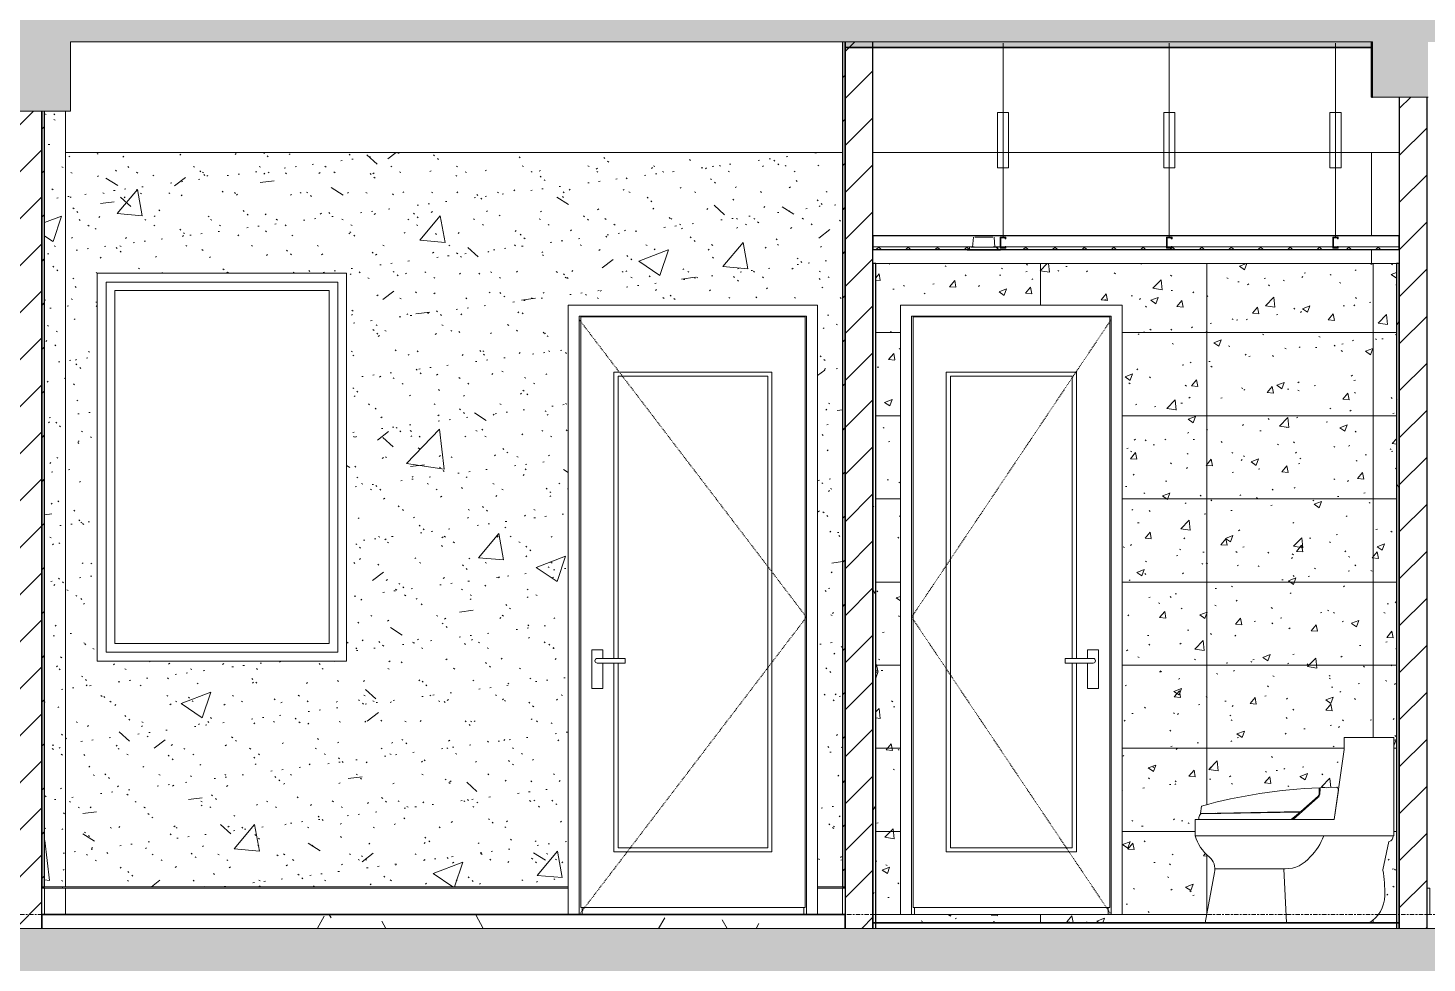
# Model space of a CAD drawing. Header units: millimetres. Extents: x -92143 to -2058, y -8802 to 35300.
# Drawn here: x -61687 to -56637, y 15625 to 19000 of the extents above; entities that cross this region are included whole.
import ezdxf

# ---------------------------------------------------------------- set-up
doc = ezdxf.new("R2010")
doc.units = ezdxf.units.MM
doc.linetypes.add('Centre', pattern=[31.75, 6.35, -4.7625, 15.875, -4.7625])
doc.linetypes.add('Dash', pattern=[6.35, 3.175, -3.175])
for name, color, linetype, lineweight in [('0-1', 7, 'Continuous', 5), ('A-CLNG-1', 250, 'Continuous', 25), ('A-CLNG-2', 7, 'Continuous', 9), ('A-CLNG-PATT-1', 9, 'Continuous', 9), ('A-DETL-GENF', 92, 'Continuous', 9), ('A-DETL-GENF-1', 7, 'Continuous', 9), ('A-DETL-GENF-HDLN-1', 7, 'Dash', 9), ('A-DETL-THIN', 151, 'Continuous', 9), ('A-DOOR', 31, 'Continuous', 9), ('A-DOOR-1', 7, 'Continuous', 9), ('A-FLOR-1', 10, 'Continuous', 35), ('A-FLOR-HRAL', 11, 'Continuous', 9), ('A-FLOR-HRAL-1', 253, 'Continuous', 18), ('A-FLOR-HRAL-2', 9, 'Continuous', 9), ('A-FLOR-LEVL-2', 51, 'Centre', 9), ('A-FLOR-PATT-1', 7, 'Continuous', 9), ('A-FLOR-PATT-2', 67, 'Continuous', 9), ('A-GLAZ', 151, 'Continuous', 9), ('A-GLAZ-1', 7, 'Continuous', 9), ('A-WALL-1', 7, 'Continuous', 9), ('A-WALL-2', 250, 'Continuous', 25), ('A-WALL-3', 113, 'Continuous', 25), ('A-WALL-PATT-1', 7, 'Continuous', 9), ('A-WALL-PATT-2', 9, 'Continuous', 9), ('A-WALL-PATT-4', 111, 'Continuous', 9), ('E-LITE-EQPM', 33, 'Continuous', 9), ('E-LITE-EQPM-1', 7, 'Continuous', 9), ('I-WALL-1', 250, 'Continuous', 25), ('I-WALL-2', 7, 'Continuous', 9), ('P-SANR-FIXT', 6, 'Continuous', 9), ('P-SANR-FIXT-1', 7, 'Continuous', 9), ('S-BEAM-1', 12, 'Continuous', 5), ('S-BEAM-2', 7, 'Continuous', 9), ('S-BEAM-3', 10, 'Continuous', 35), ('S-COLS-1', 7, 'Continuous', 9)]:
    doc.layers.add(name, color=color, linetype=linetype, lineweight=lineweight)
pattern_1 = [(0, (-51987.05, 14125), (609.6, 152.4), [50.292, -406.908, 50.292, -406.908, -2438.4]), (0, (-51987.05, 14125), (609.6, 152.4), [-914.4, 50.292, -864.108, 50.292, -406.908, -1066.8]), (0, (-51987.05, 14125), (609.6, 152.4), [-2286, 50.292, -254.508, 50.292, -711.708]), (120, (-51758.45, 14201.2), (-436.7823, 451.729), [50.292, -406.908, 50.292, -2845.308]), (120, (-51758.45, 14201.2), (-436.7823, 451.729), [-507.492, -406.908, 50.292, -864.108, -1524]), (120, (-51758.45, 14201.2), (-436.7823, 451.729), [-1828.8, 50.292, -406.908, 50.292, -1016.508]), (120, (-51758.45, 14201.2), (-436.7823, 451.729), [-2336.292, -254.508, 50.292, -711.708]), (240, (-51682.25, 14506), (-172.8177, -604.129), [50.292, -406.908, 50.292, -406.908, -2438.4]), (240, (-51682.25, 14506), (-172.8177, -604.129), [-914.4, 50.292, -864.108, 50.292, -406.908, -1066.8]), (240, (-51682.25, 14506), (-172.8177, -604.129), [-2286, 50.292, -254.508, 50.292, -711.708])]
pattern_2 = [(45, (-51987.05, 14125), (-79.5495, 79.5495), [])]
pattern_3 = [(50, (-51987.05, 14125), (1093.104, -95.634), [114.3, -1257.3]), (355, (-51987, 14125), (-211.46, 1146.34), [91.44, -1005.84]), (100.451, (-51896, 14117), (881.66, 1050.7), [97.14, -1068.54]), (46.184, (-51987, 14429.8), (1626.47, -252.26), [171.45, -1885.95]), (96.636, (-51851.5, 14408.8), (1424.42, 1484.57), [145.7, -1602.8]), (351.184, (-51987, 14429.8), (1424.43, 1484.55), [137.16, -1508.76]), (21, (-51834.65, 14353.6), (909.69, -613.59), [114.3, -1257.3]), (326, (-51834.7, 14353.6), (370.81, 1105.13), [91.44, -1005.84]), (71.451, (-51758.8, 14302.5), (1280.5, 491.53), [97.14, -1068.54]), (37.5, (-51987.05, 14125), (18.531, 507.33), [50.292, -943.356, 50.292, -970.788, -1009.65]), (37.5, (-51987.05, 14125), (18.531, 507.33), [-2014.73, 50.29, -959.36]), (7.5, (-51987.05, 14125), (400.918, 601.084), [50.292, -531.876, 50.292, -920.496, -384.81]), (7.5, (-51987.05, 14125), (400.918, 601.084), [-1552.956, 50.29, -334.52]), (327.5, (-52326.9, 14125), (813.545, -34.374), [50.292, -330.708, 50.292, -1138.428, -1577.34]), (327.5, (-52326.9, 14125), (813.545, -34.374), [-1569.72, 50.29, -1527.05]), (317.5, (-52479.3, 14125), (888.775, 152.56), [50.29, -445.01, 50.29, -739.14, -1120.14]), (317.5, (-52479.3, 14125), (888.775, 152.56), [-1284.73, 50.29, -1069.85])]
pattern_4 = [(37.5, (-51987.05, 14125), (-4.7995, 146.8239), [5.029, -110.795, 5.029, -124.511, -123.825]), (37.5, (-51987.05, 14125), (-4.7995, 146.8239), [-245.364, 5.029, -118.796]), (7.5, (-51987.05, 14125), (134.8574, 215.0472), [5.029, -57.455, 5.029, -99.365, -40.005]), (7.5, (-51987.05, 14125), (134.8574, 215.0472), [-166.878, 5.029, -34.976]), (327.5, (-52080.78, 14125), (237.2978, 0.4316), [5.029, -33.071, 5.029, -132.131, -179.07]), (327.5, (-52080.78, 14125), (237.2978, 0.4316), [-175.26, 5.029, -174.041]), (317.5, (-52080.78, 14125), (229.067, 66.8792), [5.029, -14.021, 5.029, -84.887, -102.87]), (317.5, (-52080.78, 14125), (229.067, 66.8792), [-108.966, 5.029, -97.841])]
pattern_5 = [(45, (-51987.05, 14125), (-84.8528, 84.8528), [])]

# ---------------------------------------------------------------- blocks, each defined once
blk = doc.blocks.new('NCV_TKTC_KET CAU_rvt-1-TKCS_MẶT CẮT E')
at = {"layer": 'A-FLOR-PATT-1'}
h = blk.add_hatch(color=256, dxfattribs=at)
h.paths.add_polyline_path([(-48635.6, 18930), (-48635.6, 18950), (-50536.9, 18950), (-50536.9, 18930), (-48844.9, 18930)])
h.paths.add_polyline_path([(-75336.9, 18930), (-73236.9, 18930), (-73236.9, 18950), (-75336.9, 18950)])
h.paths.add_polyline_path([(-20336.9, 18930), (-20336.9, 18950), (-22235.3, 18950), (-22235.3, 18930), (-20484.2, 18930)])
h.paths.add_polyline_path([(-48435.6, 18930), (-48433.3, 18930), (-48433.3, 18950), (-48435.6, 18950)])
h.paths.add_polyline_path([(-22438.4, 18930), (-22435.3, 18930.3), (-22435.3, 18950), (-22438.4, 18950)])
h.paths.add_polyline_path([(-66936.9, 18930), (-65032.3, 18930), (-65032.3, 18950), (-66936.9, 18950)])
h.paths.add_polyline_path([(-28536.9, 18930), (-28536.9, 18950), (-30435.3, 18950), (-30435.3, 18930), (-28807.5, 18930)])
h.paths.add_polyline_path([(-30638.4, 18930), (-30635.3, 18930), (-30635.3, 18950), (-30638.4, 18950)])
h.paths.add_polyline_path([(-58736.9, 18930), (-56833.3, 18930), (-56833.3, 18950), (-58736.9, 18950)])
h.paths.add_polyline_path([(-40434.4, 18930), (-40434.4, 18950), (-42336.9, 18950), (-42336.9, 18930), (-40521.7, 18930)])
at = {"layer": 'S-BEAM-1'}
blk.add_hatch(color=256, dxfattribs=at).paths.add_polyline_path([(-56833.3, 18750), (-56833.3, 18950), (-56836.9, 18950), (-56836.9, 18750)])
at = {"layer": 'A-FLOR-1'}
for p, q in [((-58736.9, 18950), (-58736.9, 18930)), ((-58736.9, 18930), (-56833.3, 18930))]:
    blk.add_line(p, q, dxfattribs=at)
at = {"layer": 'S-BEAM-2'}
for p, q in [((-59936.9, 18550), (-61551.9, 18550)), ((-58746.9, 18550), (-59936.9, 18550)), ((-56836.9, 18550), (-58636.9, 18550)), ((-56736.9, 18550), (-56836.9, 18550))]:
    blk.add_line(p, q, dxfattribs=at)
at = {"layer": 'S-BEAM-3'}
for p, q in [((-56836.9, 18950), (-56836.9, 18750)), ((-56836.9, 18750), (-56833.3, 18750))]:
    blk.add_line(p, q, dxfattribs=at)
blk = doc.blocks.new('Railing - Railing-1002581-TKCS_MẶT CẮT E')
at = {"layer": 'A-FLOR-HRAL-1'}
for p, q in [((-56626.9, 15895), (-56636.9, 15895)), ((-56636.9, 15895), (-56636.9, 15800)), ((-56626.9, 15800), (-56626.9, 15895)), ((-56636.9, 15800), (-56626.9, 15800))]:
    blk.add_line(p, q, dxfattribs=at)
blk = doc.blocks.new('Railing - Railing-915982-TKCS_MẶT CẮT E')
at = {"layer": 'A-FLOR-HRAL-1'}
for p, q in [((-58736.9, 5695), (-58746.9, 5695)), ((-58746.9, 5695), (-58746.9, 5600)), ((-58736.9, 5600), (-58736.9, 5695)), ((-58746.9, 5600), (-58736.9, 5600))]:
    blk.add_line(p, q, dxfattribs=at)
at = {"layer": 'A-FLOR-HRAL-2'}
for p, q in [((-58837, 5600), (-58837, 5695)), ((-58837, 5695), (-58746.9, 5695))]:
    blk.add_line(p, q, dxfattribs=at)
blk = doc.blocks.new('Railing - Railing-915983-TKCS_MẶT CẮT E')
at = {"layer": 'A-FLOR-HRAL-1'}
for p, q in [((-61626.9, 5695), (-61636.9, 5695)), ((-61636.9, 5695), (-61636.9, 5600)), ((-61626.9, 5600), (-61626.9, 5695)), ((-61636.9, 5600), (-61626.9, 5600))]:
    blk.add_line(p, q, dxfattribs=at)
at = {"layer": 'A-FLOR-HRAL-2'}
for p, q in [((-61626.9, 5695), (-61551.9, 5695)), ((-61551.9, 5600), (-61551.9, 5695)), ((-61551.9, 5695), (-59737, 5695)), ((-59737, 5695), (-59737, 5600))]:
    blk.add_line(p, q, dxfattribs=at)
blk = doc.blocks.new('DOOR_CW_01 CANH MO-PANEL KINH - DIW_01-900x2200-CỬA GỖ VÂN LAMINATE-553393-TKCS_MẶT CẮT E')
at = {"layer": 'A-DETL-GENF-HDLN-1'}
for p, q in [((-50676.9, 6673.5), (-51496.9, 7747)), ((-51496.9, 5600), (-50676.9, 6673.5))]:
    blk.add_line(p, q, dxfattribs=at)
at = {"layer": 'A-DOOR-1'}
for p, q in [((-51496.9, 7760), (-51496.9, 5600)), ((-51496.9, 7760), (-50676.9, 7760)), ((-50681.9, 7758), (-51491.9, 7758)), ((-51491.9, 7758), (-51491.9, 5626)), ((-50681.9, 5626), (-50681.9, 7758)), ((-50676.9, 5600), (-50676.9, 7760)), ((-51371.9, 6524.5), (-51371.9, 7558)), ((-51371.9, 7558), (-50801.9, 7558)), ((-51356.9, 7543), (-51356.9, 6524.5)), ((-50816.9, 7543), (-51356.9, 7543)), ((-50816.9, 5841), (-50816.9, 7543)), ((-50801.9, 7558), (-50801.9, 5826)), ((-51412.2, 6556), (-51451.7, 6556)), ((-51451.7, 6556), (-51451.7, 6416)), ((-51356.9, 6524.5), (-51431.9, 6524.5)), ((-51412.2, 6524.5), (-51412.2, 6556)), ((-51356.9, 6524.5), (-51331.1, 6524.5)), ((-51331.1, 6524.5), (-51331.1, 6507.5)), ((-51356.9, 6507.5), (-51431.9, 6507.5)), ((-51412.2, 6416), (-51412.2, 6507.5)), ((-51371.9, 5826), (-51371.9, 6507.5)), ((-51356.9, 6507.5), (-51356.9, 5841)), ((-51331.1, 6507.5), (-51356.9, 6507.5)), ((-51451.7, 6416), (-51412.2, 6416)), ((-50801.9, 5826), (-51371.9, 5826)), ((-51356.9, 5841), (-50816.9, 5841)), ((-51536.9, 5695), (-51536.9, 5700)), ((-50636.9, 5700), (-50636.9, 5695)), ((-51491.9, 5626), (-50681.9, 5626)), ((-51486.9, 5626), (-51486.9, 5600)), ((-50686.9, 5626), (-50686.9, 5600))]:
    blk.add_line(p, q, dxfattribs=at)
for start, end in [(90, 180), (180, 270)]:
    blk.add_arc((-51431.9, 6516), 8.5, start, end, dxfattribs=at)
blk = doc.blocks.new('DOOR_CW_01 CANH MO-PANEL KINH - DIG_02-800x2200-CỬA NHÔM KÍNH-401063-TKCS_MẶT CẮT E')
at = {"layer": 'A-DETL-GENF-HDLN-1'}
for p, q in [((-50297.3, 6673.5), (-49577.3, 7747)), ((-49577.3, 5600), (-50297.3, 6673.5))]:
    blk.add_line(p, q, dxfattribs=at)
at = {"layer": 'A-DOOR-1'}
for p, q in [((-50297.3, 7760), (-50297.3, 5600)), ((-50297.3, 7760), (-49577.3, 7760)), ((-50292.3, 7758), (-50292.3, 5626)), ((-49582.3, 7758), (-50292.3, 7758)), ((-49582.3, 5626), (-49582.3, 7758)), ((-49577.3, 5600), (-49577.3, 7760)), ((-50172.3, 7558), (-49702.3, 7558)), ((-50172.3, 5826), (-50172.3, 7558)), ((-49717.3, 7543), (-50157.3, 7543)), ((-50157.3, 7543), (-50157.3, 5841)), ((-49717.3, 6524.5), (-49717.3, 7543)), ((-49702.3, 7558), (-49702.3, 6524.5)), ((-49743.2, 6524.5), (-49717.3, 6524.5)), ((-49743.2, 6507.5), (-49743.2, 6524.5)), ((-49642.3, 6524.5), (-49717.3, 6524.5)), ((-49662.1, 6556), (-49662.1, 6524.5)), ((-49622.6, 6556), (-49662.1, 6556)), ((-49622.6, 6416), (-49622.6, 6556)), ((-49717.3, 6507.5), (-49743.2, 6507.5)), ((-49717.3, 5841), (-49717.3, 6507.5)), ((-49642.3, 6507.5), (-49717.3, 6507.5)), ((-49702.3, 6507.5), (-49702.3, 5826)), ((-49662.1, 6507.5), (-49662.1, 6416)), ((-49662.1, 6416), (-49622.6, 6416)), ((-49702.3, 5826), (-50172.3, 5826)), ((-50157.3, 5841), (-49717.3, 5841)), ((-50292.3, 5626), (-49582.3, 5626)), ((-50287.3, 5600), (-50287.3, 5626)), ((-49587.3, 5600), (-49587.3, 5626))]:
    blk.add_line(p, q, dxfattribs=at)
for start, end in [(0, 90), (270, 360)]:
    blk.add_arc((-49642.3, 6516), 8.5, start, end, dxfattribs=at)
blk = doc.blocks.new('M_Fixed - 900 x 1400-901191-TKCS_MẶT CẮT E')
at = {"layer": 'A-GLAZ-1'}
for p, q in [((-53204.9, 6547), (-53204.9, 7883)), ((-53204.9, 7883), (-52368.9, 7883)), ((-52368.9, 7883), (-52368.9, 6547)), ((-53173.9, 6578), (-53173.9, 7852)), ((-53173.9, 7852), (-52399.9, 7852)), ((-52399.9, 7852), (-52399.9, 6578)), ((-52399.9, 6578), (-53173.9, 6578)), ((-52368.9, 6547), (-53204.9, 6547))]:
    blk.add_line(p, q, dxfattribs=at)
blk = doc.blocks.new('TOILET - TOILET-348229-TKCS_MẶT CẮT E')
at = {"layer": 'P-SANR-FIXT-1'}
for p, q in [((-48735.6, 6238.8), (-48735.6, 6196.1)), ((-48556.6, 6238.8), (-48735.6, 6238.8)), ((-48556.6, 5884.5), (-48556.6, 6238.8)), ((-48735.6, 6196.1), (-48772.1, 5942.7)), ((-48830.9, 6022.1), (-48920.2, 5942.7)), ((-48892.8, 5971.6), (-48829.5, 6027.8)), ((-48825.8, 6040.7), (-48825.8, 6057.1)), ((-48762.2, 6059.4), (-48823, 6057.8)), ((-48772.1, 5942.7), (-48756.8, 6048.9)), ((-48756.8, 6048.9), (-48760.2, 6058.1)), ((-49251, 5991.3), (-49254.7, 5965.3)), ((-49254.7, 5965.3), (-48892.8, 5971.6)), ((-48894.8, 5970), (-49253.9, 5963.7)), ((-48926.9, 5942.7), (-48894.8, 5970)), ((-48772.1, 5942.7), (-49273.5, 5942.7)), ((-49273.5, 5942.7), (-49273.5, 5884.5)), ((-49260.4, 5950.7), (-49260.4, 5942.7)), ((-49260.4, 5942.7), (-48926.9, 5942.7)), ((-48920.2, 5942.7), (-48772.1, 5942.7)), ((-49273.5, 5884.5), (-48556.6, 5884.5)), ((-48596, 5760.8), (-48574.2, 5863.3)), ((-48559.8, 5884.5), (-48556.6, 5884.5)), ((-48948.9, 5764.9), (-49202.5, 5764.9)), ((-48943.9, 5570), (-48954.1, 5764.9)), ((-49204, 5751.5), (-49237.9, 5570))]:
    blk.add_line(p, q, dxfattribs=at)
for centre, radius, start, end in [((-48763.6, 4249.5), 1808.7, 91.9695, 105.6338), ((-48847.1, 6039.8), 24, 312.6549, 353.3451), ((-48850.1, 6040.7), 24.3, 328, 0), ((-50067.9, 6068.4), 1244.9, 358.5564, 359.5142), ((-48762.2, 6057.2), 2.2, 24.5161, 91.4839), ((-49228.4, 5943), 32.8, 140.9297, 166.5514), ((-49128.9, 5924.8), 150, 195.5839, 230.9413), ((-49003.8, 5954.4), 206.2, 314.8639, 340.1683), ((-48578.4, 5881.7), 18.9, 283, 8.4414), ((-49259.2, 5764.2), 56.7, 347.0587, 50.9413), ((-48948.9, 5881.3), 116.3, 270, 321.1214), ((-49152.3, 5674.2), 563, 359.4277, 8.8404), ((-48706, 5669.8), 116.7, 300.6227, 359.4277)]:
    blk.add_arc(centre, radius, start, end, dxfattribs=at)
blk = doc.blocks.new('LIC_10-ĐÈN LED DOWNLIGHT ÂM TRẦN_ P_6W_ ÁNH SÁNG 4000K - LIC_10-ĐÈN LED DOWNLIGHT ÂM TRẦN_ P_6W_ ÁNH SÁNG 4000K-V2-TKCS_MẶT CẮT E')
at = {"layer": 'E-LITE-EQPM-1'}
for p, q in [((-41874.5, 8045), (-41877, 8009)), ((-41804.5, 8045), (-41869.4, 8045)), ((-41796.9, 8009), (-41799.4, 8045)), ((-41896.9, 8000), (-41896.9, 7998)), ((-41896.9, 7998), (-41891, 7998)), ((-41776.9, 7998), (-41896.9, 7998)), ((-41895.8, 8000), (-41893.4, 8000)), ((-41893.3, 8000), (-41876.1, 8000)), ((-41782.9, 8000), (-41891, 8000)), ((-41887.9, 8009), (-41887.9, 8000)), ((-41885.5, 8000), (-41882.1, 8000)), ((-41791, 8009), (-41882.9, 8009)), ((-41882, 8002), (-41882, 8000)), ((-41881.1, 8000), (-41878.6, 8000)), ((-41873.6, 8000), (-41800.3, 8000)), ((-41860.6, 8000), (-41853.3, 8000)), ((-41820.5, 8000), (-41813.3, 8000)), ((-41797.7, 8000), (-41780.6, 8000)), ((-41795.3, 8000), (-41792.7, 8000)), ((-41791.9, 8000), (-41791.9, 8002)), ((-41791.8, 8000), (-41788.4, 8000)), ((-41785.9, 8000), (-41785.9, 8009)), ((-41782.9, 7998), (-41776.9, 7998)), ((-41780.5, 8000), (-41778.1, 8000)), ((-41776.9, 7998), (-41776.9, 8000))]:
    blk.add_line(p, q, dxfattribs=at)
blk = doc.blocks.new('NCV_TKTC_TANG 5_rvt-1-TKCS_MẶT CẮT E')
at = {"layer": 'A-CLNG-PATT-1'}
h = blk.add_hatch(dxfattribs=at)
h.set_pattern_fill('FP_4', color=256, style=0, pattern_type=2)
h.set_pattern_definition([(45, (-51987.05, 14125), (-53.033, 53.033), []), (135, (-51987.05, 14125), (-53.033, -53.033), [])])
h.paths.add_polyline_path([(-56736.9, 18200), (-56736.9, 18210), (-56957.4, 18210), (-56957.4, 18205), (-56977.4, 18205), (-56977.4, 18210), (-57557.4, 18210), (-57557.4, 18205), (-57577.4, 18205), (-57577.4, 18210), (-58157.4, 18209), (-58157.4, 18205), (-58177.4, 18205), (-58177.4, 18210), (-58190.5, 18209), (-58190.5, 18200), (-56859.9, 18200)])
h.paths.add_polyline_path([(-58636.9, 18200), (-58283.4, 18200), (-58282.9, 18209), (-58636.9, 18210)])
h.paths.add_polyline_path([(-56959.9, 18207.5), (-56959.9, 18210), (-56974.9, 18210), (-56974.9, 18207.5)])
h.paths.add_polyline_path([(-58174.9, 18207.5), (-58158.8, 18209), (-58159.9, 18210), (-58174.9, 18209)])
h.paths.add_polyline_path([(-57574.9, 18207.5), (-57559.9, 18207.5), (-57559.9, 18210), (-57574.9, 18210)])
at = {"layer": 'A-FLOR-PATT-2'}
h = blk.add_hatch(dxfattribs=at)
h.set_pattern_fill('FP_2', color=256, style=0, pattern_type=2)
h.set_pattern_definition(pattern_1)
h.paths.add_polyline_path([(-59326, 15750), (-58736.9, 15750), (-58736.9, 15800), (-61636.9, 15800), (-61636.9, 15750), (-59942.5, 15750)])
at = {"layer": 'A-WALL-PATT-1'}
h = blk.add_hatch(dxfattribs=at)
h.set_pattern_fill('FP_5', color=256, style=0, pattern_type=2)
h.set_pattern_definition(pattern_2)
h.paths.add_polyline_path([(-58746.9, 15900), (-58736.9, 15900), (-58736.9, 18950), (-58746.9, 18950), (-58746.9, 16934.8)])
h = blk.add_hatch(dxfattribs=at)
h.set_pattern_fill('FP_5', color=256, style=0, pattern_type=2)
h.set_pattern_definition(pattern_2)
h.paths.add_polyline_path([(-61636.9, 15900), (-61626.9, 15900), (-61626.9, 18700), (-61636.9, 18700), (-61636.9, 16934.8)])
at = {"layer": 'A-WALL-PATT-2'}
h = blk.add_hatch(dxfattribs=at)
h.set_pattern_fill('FP_1', color=256, style=0, pattern_type=2)
h.set_pattern_definition(pattern_5)
h.paths.add_polyline_path([(-58636.9, 15750), (-58636.9, 18950), (-58736.9, 18950), (-58736.9, 15750), (-58709.5, 15750)])
h = blk.add_hatch(dxfattribs=at)
h.set_pattern_fill('FP_1', color=256, style=0, pattern_type=2)
h.set_pattern_definition(pattern_5)
h.paths.add_polyline_path([(-56736.9, 15750), (-56636.9, 15750), (-56636.9, 18750), (-56736.9, 18750), (-56736.9, 16021.7)])
h = blk.add_hatch(dxfattribs=at)
h.set_pattern_fill('FP_7', color=256, style=0, pattern_type=2)
h.set_pattern_definition(pattern_3)
h.paths.add_polyline_path([(-61626.9, 15900), (-61551.9, 15900), (-61551.9, 18700), (-61626.9, 18700), (-61626.9, 16934.8)])
h = blk.add_hatch(dxfattribs=at)
h.set_pattern_fill('FP_6', color=256, style=0, pattern_type=2)
h.set_pattern_definition(pattern_4)
h.paths.add_polyline_path([(-61626.9, 15900), (-61551.9, 15900), (-61551.9, 18700), (-61626.9, 18700), (-61626.9, 16934.8)])
h = blk.add_hatch(dxfattribs=at)
h.set_pattern_fill('FP_7', color=256, style=0, pattern_type=2)
h.set_pattern_definition(pattern_3)
h.paths.add_polyline_path([(-61551.9, 15900), (-59736.9, 15900), (-59736.9, 18000), (-58836.9, 18000), (-58836.9, 15900), (-58746.9, 15900), (-58746.9, 18550), (-61551.9, 18550), (-61551.9, 16934.8)])
h.paths.add_polyline_path([(-61436.9, 16715), (-61436.9, 18115), (-60536.9, 18115), (-60536.9, 16715), (-61175.6, 16715)])
h = blk.add_hatch(dxfattribs=at)
h.set_pattern_fill('FP_6', color=256, style=0, pattern_type=2)
h.set_pattern_definition(pattern_4)
h.paths.add_polyline_path([(-61551.9, 15900), (-59736.9, 15900), (-59736.9, 18000), (-58836.9, 18000), (-58836.9, 15900), (-58746.9, 15900), (-58746.9, 18550), (-61551.9, 18550), (-61551.9, 16934.8)])
h.paths.add_polyline_path([(-61436.9, 16715), (-61436.9, 18115), (-60536.9, 18115), (-60536.9, 16715), (-61175.6, 16715)])
h = blk.add_hatch(dxfattribs=at)
h.set_pattern_fill('FP_2', color=256, style=0, pattern_type=2)
h.set_pattern_definition(pattern_1)
h.paths.add_polyline_path([(-58636.9, 15750), (-58626.9, 15750), (-58626.9, 18150), (-58636.9, 18150), (-58636.9, 16934.8)])
h = blk.add_hatch(dxfattribs=at)
h.set_pattern_fill('FP_18', color=256, style=0, pattern_type=2)
h.set_pattern_definition([(50, (-51987.05, 14125), (273.276, -23.909), [28.575, -314.325]), (355, (-51987.05, 14125), (-52.865, 286.585), [22.86, -251.46]), (100.451, (-51964.28, 14123), (220.414, 262.6745), [24.285, -267.135]), (46.184, (-51987.05, 14201.2), (406.619, -63.065), [42.862, -471.487]), (96.636, (-51953.17, 14195.94), (356.104, 371.141), [36.428, -400.703]), (351.184, (-51987.05, 14201.2), (356.107, 371.138), [34.29, -377.19]), (21, (-51948.95, 14182.15), (227.421, -153.398), [28.575, -314.325]), (326, (-51948.95, 14182.15), (92.703, 276.282), [22.86, -251.46]), (71.451, (-51930, 14169.37), (320.125, 122.882), [24.285, -267.135]), (37.5, (-51987.05, 14125), (4.6325, 126.8326), [5.029, -243.383, 5.029, -250.241, -252.413]), (37.5, (-51987.05, 14125), (4.6325, 126.8326), [-503.682, 5.029, -247.383]), (7.5, (-51987.05, 14125), (100.2292, 150.2711), [5.029, -140.513, 5.029, -237.668, -96.203]), (7.5, (-51987.05, 14125), (100.2292, 150.2711), [-388.239, 5.029, -91.173]), (327.5, (-52072.01, 14125), (203.3868, -8.5935), [5.029, -90.221, 5.029, -292.151, -394.335]), (327.5, (-52072.01, 14125), (203.3868, -8.5935), [-392.43, 5.029, -389.306]), (317.5, (-52110.11, 14125), (222.1944, 38.14), [5.029, -118.796, 5.029, -192.329, -280.035]), (317.5, (-52110.11, 14125), (222.1944, 38.14), [-321.183, 5.029, -275.006])])
h.paths.add_polyline_path([(-58626.9, 15770), (-57437.9, 15770), (-57402.5, 15964.1), (-57404, 15976.8), (-57408, 15988.5), (-57414.6, 15999.3), (-57446, 16031.2), (-57462.2, 16055.8), (-57473.5, 16084.5), (-57473.5, 16142.7), (-57460.4, 16142.7), (-57460.4, 16150.7), (-57453.9, 16163.7), (-57094.8, 16170), (-57126.9, 16142.7), (-57120.2, 16142.7), (-57026.5, 16227.8), (-57023.3, 16237), (-57023, 16257.8), (-56960.2, 16258.1), (-56956.8, 16248.9), (-56935.6, 16396.1), (-56935.6, 16438.8), (-56756.6, 16438.8), (-56756.6, 16084.5), (-56759.8, 16084.5), (-56762.9, 16071.1), (-56769.8, 16064.9), (-56774.2, 16063.3), (-56796, 15960.8), (-56790.8, 15914.8), (-56789.3, 15868.6), (-56792.6, 15842.4), (-56801.6, 15817.6), (-56816.1, 15795.4), (-56836.9, 15776), (-56847, 15770), (-56746.9, 15770), (-56746.9, 18150), (-58626.9, 18150), (-58626.9, 16934.8)])
h.paths.add_polyline_path([(-58092.9, 15800), (-58537.3, 15800), (-58537.3, 18000), (-57737.3, 18000), (-57737.3, 15800)])
h.paths.add_polyline_path([(-57454.7, 16165.3), (-57451, 16191.3), (-57290, 16227.8), (-57168.1, 16246.6), (-57025.8, 16257.1), (-57027.2, 16235.7), (-57030.9, 16226.5), (-57094.8, 16171.6), (-57453.9, 16165.3)])
h = blk.add_hatch(dxfattribs=at)
h.set_pattern_fill('FP_74', color=256, style=0, pattern_type=2)
h.set_pattern_definition([(0, (-58631.94, 15800), (0, 300), []), (90, (-58631.94, 15800), (-600, 4e-14), [])])
h.paths.add_polyline_path([(-58626.9, 15770), (-57437.9, 15770), (-57402.5, 15964.1), (-57404, 15976.8), (-57408, 15988.5), (-57414.6, 15999.3), (-57446, 16031.2), (-57462.2, 16055.8), (-57473.5, 16084.5), (-57473.5, 16142.7), (-57460.4, 16142.7), (-57460.4, 16150.7), (-57453.9, 16163.7), (-57094.8, 16170), (-57126.9, 16142.7), (-57120.2, 16142.7), (-57026.5, 16227.8), (-57023.3, 16237), (-57023, 16257.8), (-56960.2, 16258.1), (-56956.8, 16248.9), (-56935.6, 16396.1), (-56935.6, 16438.8), (-56756.6, 16438.8), (-56756.6, 16084.5), (-56759.8, 16084.5), (-56762.9, 16071.1), (-56769.8, 16064.9), (-56774.2, 16063.3), (-56796, 15960.8), (-56790.8, 15914.8), (-56789.3, 15868.6), (-56792.6, 15842.4), (-56801.6, 15817.6), (-56816.1, 15795.4), (-56836.9, 15776), (-56847, 15770), (-56746.9, 15770), (-56746.9, 18150), (-58626.9, 18150), (-58626.9, 16934.8)])
h.paths.add_polyline_path([(-58092.9, 15800), (-58537.3, 15800), (-58537.3, 18000), (-57737.3, 18000), (-57737.3, 15800)])
h.paths.add_polyline_path([(-57454.7, 16165.3), (-57451, 16191.3), (-57290, 16227.8), (-57168.1, 16246.6), (-57025.8, 16257.1), (-57027.2, 16235.7), (-57030.9, 16226.5), (-57094.8, 16171.6), (-57453.9, 16165.3)])
h = blk.add_hatch(dxfattribs=at)
h.set_pattern_fill('FP_2', color=256, style=0, pattern_type=2)
h.set_pattern_definition(pattern_1)
h.paths.add_polyline_path([(-56736.9, 15750), (-56736.9, 18150), (-56746.9, 18150), (-56746.9, 15750)])
at = {"layer": 'A-CLNG-1'}
for p, q in [((-56736.9, 18250), (-58636.9, 18250)), ((-58636.9, 18250), (-58636.9, 18200)), ((-56736.9, 18200), (-56736.9, 18250)), ((-58636.9, 18200), (-58291, 18200)), ((-58182.9, 18200), (-56736.9, 18200))]:
    blk.add_line(p, q, dxfattribs=at)
at = {"layer": 'A-CLNG-2'}
for p, q in [((-58271.5, 18210), (-58636.9, 18210)), ((-58177, 18210), (-58202.4, 18210)), ((-58158.1, 18210), (-58174.9, 18210)), ((-57577, 18210), (-58157.4, 18210)), ((-57558.1, 18210), (-57574.9, 18210)), ((-56977, 18210), (-57557.4, 18210)), ((-56958.1, 18210), (-56974.9, 18210)), ((-56736.9, 18210), (-56957.4, 18210))]:
    blk.add_line(p, q, dxfattribs=at)
at = {"layer": 'A-FLOR-1'}
for p, q in [((-58736.9, 15800), (-61636.9, 15800)), ((-61636.9, 15800), (-61636.9, 15750)), ((-58736.9, 15750), (-58736.9, 15800)), ((-56736.9, 15770), (-58636.9, 15770)), ((-58636.9, 15770), (-58636.9, 15750)), ((-56736.9, 15750), (-56736.9, 15770))]:
    blk.add_line(p, q, dxfattribs=at)
at = {"layer": 'A-WALL-1'}
for p, q in [((-61561.9, 15900), (-61561.9, 15895)), ((-59736.9, 15895), (-59736.9, 15900)), ((-58836.9, 15900), (-58836.9, 15895))]:
    blk.add_line(p, q, dxfattribs=at)
at = {"layer": 'A-WALL-2'}
for p, q in [((-58736.9, 18950), (-58736.9, 15750)), ((-58636.9, 15750), (-58636.9, 18950)), ((-56736.9, 18750), (-56736.9, 15750)), ((-56636.9, 15750), (-56636.9, 18750))]:
    blk.add_line(p, q, dxfattribs=at)
at = {"layer": 'I-WALL-1'}
for p, q in [((-58746.9, 18950), (-58746.9, 15900)), ((-58736.9, 15900), (-58736.9, 18950)), ((-61636.9, 18700), (-61636.9, 15900)), ((-61626.9, 15900), (-61626.9, 18700)), ((-58626.9, 18150), (-58636.9, 18150)), ((-58636.9, 18150), (-58636.9, 15750)), ((-58626.9, 15750), (-58626.9, 18150)), ((-56746.9, 18150), (-56746.9, 15750)), ((-56736.9, 18150), (-56746.9, 18150)), ((-56736.9, 15750), (-56736.9, 18150)), ((-61636.9, 15900), (-61626.9, 15900)), ((-58746.9, 15900), (-58736.9, 15900))]:
    blk.add_line(p, q, dxfattribs=at)
at = {"layer": 'I-WALL-2'}
for p, q in [((-61551.9, 15900), (-61551.9, 18700)), ((-56746.9, 18150), (-58626.9, 18150)), ((-61436.9, 16715), (-61436.9, 18115)), ((-61436.9, 18115), (-60536.9, 18115)), ((-60536.9, 18115), (-60536.9, 16715)), ((-59736.9, 15900), (-59736.9, 18000)), ((-59736.9, 18000), (-58836.9, 18000)), ((-58836.9, 18000), (-58836.9, 15900)), ((-58537.3, 15800), (-58537.3, 18000)), ((-58537.3, 18000), (-57737.3, 18000)), ((-57737.3, 18000), (-57737.3, 15800)), ((-60536.9, 16715), (-61436.9, 16715)), ((-61626.9, 15900), (-61551.9, 15900)), ((-61551.9, 15900), (-59736.9, 15900)), ((-58836.9, 15900), (-58746.9, 15900)), ((-57737.3, 15800), (-58537.3, 15800))]:
    blk.add_line(p, q, dxfattribs=at)
at = {"layer": 'S-COLS-1'}
for p, q in [((-56836.9, 18250), (-56836.9, 18550)), ((-56836.9, 18150), (-56836.9, 18200))]:
    blk.add_line(p, q, dxfattribs=at)
at = {"layer": 'A-DOOR'}
for name in ['DOOR_CW_01 CANH MO-PANEL KINH - DIW_01-900x2200-CỬA GỖ VÂN LAMINATE-553393-TKCS_MẶT CẮT E', 'DOOR_CW_01 CANH MO-PANEL KINH - DIG_02-800x2200-CỬA NHÔM KÍNH-401063-TKCS_MẶT CẮT E']:
    blk.add_blockref(name, (-8200, 10200), dxfattribs=at)
at = {"layer": 'A-FLOR-HRAL'}
for name, p in [('Railing - Railing-915983-TKCS_MẶT CẮT E', (0, 10200)), ('Railing - Railing-915982-TKCS_MẶT CẮT E', (0, 10200)), ('Railing - Railing-1002581-TKCS_MẶT CẮT E', (0, 0))]:
    blk.add_blockref(name, p, dxfattribs=at)
at = {"layer": 'A-GLAZ'}
blk.add_blockref('M_Fixed - 900 x 1400-901191-TKCS_MẶT CẮT E', (-8200, 10200), dxfattribs=at)
at = {"layer": 'E-LITE-EQPM'}
blk.add_blockref('LIC_10-ĐÈN LED DOWNLIGHT ÂM TRẦN_ P_6W_ ÁNH SÁNG 4000K - LIC_10-ĐÈN LED DOWNLIGHT ÂM TRẦN_ P_6W_ ÁNH SÁNG 4000K-V2-TKCS_MẶT CẮT E', (-16400, 10200), dxfattribs=at)
at = {"layer": 'P-SANR-FIXT'}
blk.add_blockref('TOILET - TOILET-348229-TKCS_MẶT CẮT E', (-8200, 10200), dxfattribs=at)
blk = doc.blocks.new('Repeating Detail - THANH TREO TRẦN 700-V208-TKCS_MẶT CẮT E')
at = {"layer": 'A-DETL-GENF'}
for points in [[(-66377.4, 28405), (-66357.4, 28405), (-66357.4, 28411), (-66359.9, 28407.5), (-66374.9, 28407.5), (-66374.9, 28442.5), (-66359.9, 28442.5), (-66357.4, 28439), (-66357.4, 28445), (-66377.4, 28445)], [(-65777.4, 28405), (-65757.4, 28405), (-65757.4, 28411), (-65759.9, 28407.5), (-65774.9, 28407.5), (-65774.9, 28442.5), (-65759.9, 28442.5), (-65757.4, 28439), (-65757.4, 28445), (-65777.4, 28445)], [(-65177.4, 28405), (-65157.4, 28405), (-65157.4, 28411), (-65159.9, 28407.5), (-65174.9, 28407.5), (-65174.9, 28442.5), (-65159.9, 28442.5), (-65157.4, 28439), (-65157.4, 28445), (-65177.4, 28445)]]:
    blk.add_hatch(color=256, dxfattribs=at).paths.add_polyline_path(points)
for p, q in [((-66367.4, 28445), (-66367.4, 29145)), ((-65767.4, 28445), (-65767.4, 29145)), ((-65167.4, 28445), (-65167.4, 29145)), ((-66387.4, 28895), (-66347.4, 28895)), ((-66387.4, 28695), (-66387.4, 28895)), ((-66347.4, 28895), (-66347.4, 28695)), ((-65787.4, 28895), (-65747.4, 28895)), ((-65787.4, 28695), (-65787.4, 28895)), ((-65747.4, 28895), (-65747.4, 28695)), ((-65187.4, 28895), (-65147.4, 28895)), ((-65187.4, 28695), (-65187.4, 28895)), ((-65147.4, 28895), (-65147.4, 28695)), ((-66347.4, 28695), (-66387.4, 28695)), ((-65747.4, 28695), (-65787.4, 28695)), ((-65147.4, 28695), (-65187.4, 28695)), ((-66357.4, 28445), (-66377.4, 28445)), ((-66377.4, 28445), (-66377.4, 28405)), ((-66357.4, 28445), (-66377.4, 28445)), ((-66377.4, 28445), (-66377.4, 28405)), ((-66374.9, 28442.5), (-66359.9, 28442.5)), ((-66374.9, 28407.5), (-66374.9, 28442.5)), ((-66374.9, 28407.5), (-66374.9, 28442.5)), ((-66374.9, 28442.5), (-66359.9, 28442.5)), ((-66359.9, 28442.5), (-66359.9, 28439)), ((-66359.9, 28442.5), (-66359.9, 28439)), ((-66359.9, 28439), (-66357.4, 28439)), ((-66359.9, 28439), (-66357.4, 28439)), ((-66357.4, 28439), (-66357.4, 28445)), ((-66357.4, 28439), (-66357.4, 28445)), ((-65757.4, 28445), (-65777.4, 28445)), ((-65777.4, 28445), (-65777.4, 28405)), ((-65757.4, 28445), (-65777.4, 28445)), ((-65777.4, 28445), (-65777.4, 28405)), ((-65774.9, 28442.5), (-65759.9, 28442.5)), ((-65774.9, 28407.5), (-65774.9, 28442.5)), ((-65774.9, 28407.5), (-65774.9, 28442.5)), ((-65774.9, 28442.5), (-65759.9, 28442.5)), ((-65759.9, 28442.5), (-65759.9, 28439)), ((-65759.9, 28442.5), (-65759.9, 28439)), ((-65759.9, 28439), (-65757.4, 28439)), ((-65759.9, 28439), (-65757.4, 28439)), ((-65757.4, 28439), (-65757.4, 28445)), ((-65757.4, 28439), (-65757.4, 28445)), ((-65157.4, 28445), (-65177.4, 28445)), ((-65177.4, 28445), (-65177.4, 28405)), ((-65157.4, 28445), (-65177.4, 28445)), ((-65177.4, 28445), (-65177.4, 28405)), ((-65174.9, 28442.5), (-65159.9, 28442.5)), ((-65174.9, 28407.5), (-65174.9, 28442.5)), ((-65174.9, 28407.5), (-65174.9, 28442.5)), ((-65174.9, 28442.5), (-65159.9, 28442.5)), ((-65159.9, 28442.5), (-65159.9, 28439)), ((-65159.9, 28442.5), (-65159.9, 28439)), ((-65159.9, 28439), (-65157.4, 28439)), ((-65159.9, 28439), (-65157.4, 28439)), ((-65157.4, 28439), (-65157.4, 28445)), ((-65157.4, 28439), (-65157.4, 28445)), ((-66377.4, 28405), (-66357.4, 28405)), ((-66377.4, 28405), (-66357.4, 28405)), ((-66359.9, 28407.5), (-66374.9, 28407.5)), ((-66359.9, 28407.5), (-66374.9, 28407.5)), ((-66357.4, 28411), (-66359.9, 28411)), ((-66359.9, 28411), (-66359.9, 28407.5)), ((-66357.4, 28411), (-66359.9, 28411)), ((-66359.9, 28411), (-66359.9, 28407.5)), ((-66357.4, 28405), (-66357.4, 28411)), ((-66357.4, 28405), (-66357.4, 28411)), ((-65777.4, 28405), (-65757.4, 28405)), ((-65777.4, 28405), (-65757.4, 28405)), ((-65759.9, 28407.5), (-65774.9, 28407.5)), ((-65759.9, 28407.5), (-65774.9, 28407.5)), ((-65757.4, 28411), (-65759.9, 28411)), ((-65759.9, 28411), (-65759.9, 28407.5)), ((-65757.4, 28411), (-65759.9, 28411)), ((-65759.9, 28411), (-65759.9, 28407.5)), ((-65757.4, 28405), (-65757.4, 28411)), ((-65757.4, 28405), (-65757.4, 28411)), ((-65177.4, 28405), (-65157.4, 28405)), ((-65177.4, 28405), (-65157.4, 28405)), ((-65159.9, 28407.5), (-65174.9, 28407.5)), ((-65159.9, 28407.5), (-65174.9, 28407.5)), ((-65157.4, 28411), (-65159.9, 28411)), ((-65159.9, 28411), (-65159.9, 28407.5)), ((-65157.4, 28411), (-65159.9, 28411)), ((-65159.9, 28411), (-65159.9, 28407.5)), ((-65157.4, 28405), (-65157.4, 28411)), ((-65157.4, 28405), (-65157.4, 28411))]:
    blk.add_line(p, q, dxfattribs=at)

msp = doc.modelspace()

# ---------------------------------------------------------------- hatches: boundary and pattern name
at = {"layer": 'A-DETL-GENF-1'}
for points in [[(-17236.9, 18550), (-17236.9, 19150), (-78233.3, 19150), (-78233.3, 18550), (-77935.7, 18550), (-77935.7, 18950), (-73233.6, 18950), (-73233.6, 18750), (-73033.3, 18750), (-73033.3, 18950), (-70108.5, 18950), (-70108.5, 18700), (-69708.5, 18700), (-69708.5, 18950), (-65032.3, 18950), (-65032.3, 18750), (-64832.3, 18750), (-64832.3, 18950), (-61933.6, 18950), (-61933.6, 18700), (-61533.6, 18700), (-61533.6, 18950), (-56833.3, 18950), (-56833.3, 18750), (-56633.3, 18750), (-56633.3, 18950), (-53733.2, 18950), (-53733.2, 18700), (-53333.2, 18700), (-53333.2, 18950), (-48635.6, 18950), (-48635.6, 18750), (-48435.6, 18750), (-48435.6, 18950), (-45535.3, 18950), (-45535.3, 18700), (-45134.4, 18700), (-45134.4, 18950), (-40434.4, 18950), (-40434.4, 18750), (-40234.4, 18750), (-40234.4, 18950), (-37436.9, 18950), (-37436.9, 18700), (-37037.4, 18700), (-37037.4, 18950), (-33860.3, 18950), (-33860.3, 18700), (-33436.9, 18700), (-33436.9, 18950), (-30635.3, 18950), (-30635.3, 18750), (-30435.3, 18750), (-30435.3, 18950), (-25735.7, 18950), (-25735.7, 18700), (-25335.7, 18700), (-25335.7, 18950), (-22435.3, 18950), (-22435.3, 18750), (-22235.3, 18750), (-22235.3, 18950), (-17535.3, 18950), (-17535.3, 18550)], [(-77935.7, 15150), (-77935.7, 15550), (-73233.6, 15550), (-73233.6, 15350), (-73033.3, 15350), (-73033.3, 15550), (-70108.5, 15550), (-70108.5, 15300), (-69708.5, 15300), (-69708.5, 15550), (-65032.3, 15550), (-65032.3, 15350), (-64832.3, 15350), (-64832.3, 15550), (-61933.6, 15550), (-61933.6, 15300), (-61533.6, 15300), (-61533.6, 15550), (-56833.3, 15550), (-56833.3, 15350), (-56633.3, 15350), (-56633.3, 15550), (-53733.2, 15550), (-53733.2, 15300), (-53333.2, 15300), (-53333.2, 15550), (-48635.6, 15550), (-48635.6, 15350), (-48435.6, 15350), (-48435.6, 15550), (-45535.3, 15550), (-45535.3, 15300), (-45134.4, 15300), (-45134.4, 15550), (-40434.4, 15550), (-40434.4, 15350), (-40234.4, 15350), (-40234.4, 15550), (-37436.9, 15550), (-37436.9, 15300), (-37037.4, 15300), (-37037.4, 15550), (-33860.3, 15550), (-33860.3, 15300), (-33436.9, 15300), (-33436.9, 15550), (-30635.3, 15550), (-30635.3, 15350), (-30435.3, 15350), (-30435.3, 15550), (-25735.7, 15550), (-25735.7, 15300), (-25335.7, 15300), (-25335.7, 15550), (-22435.3, 15550), (-22435.3, 15350), (-22235.3, 15350), (-22235.3, 15550), (-17535.3, 15550), (-17535.3, 15150), (-17236.9, 15150), (-17236.9, 15750), (-78233.3, 15750), (-78233.3, 15150)]]:
    msp.add_hatch(color=256, dxfattribs=at).paths.add_polyline_path(points)
at = {"layer": 'A-WALL-PATT-4'}
h = msp.add_hatch(dxfattribs=at)
h.set_pattern_fill('FP_1', color=256, style=0, pattern_type=2)
h.set_pattern_definition(pattern_5)
h.paths.add_polyline_path([(-61792.2, 15750), (-61636.9, 15750), (-61636.9, 18700), (-61836.9, 18700), (-61836.9, 15750)])

# ---------------------------------------------------------------- linework, layer by layer
at = {"layer": 'A-DETL-THIN'}
for p, q in [((-61533.6, 18700), (-61533.6, 18950)), ((-61533.6, 18950), (-56833.3, 18950)), ((-56833.3, 18950), (-56833.3, 18750)), ((-56833.3, 18750), (-56633.3, 18750)), ((-61933.6, 18700), (-61533.6, 18700)), ((-37037.4, 15750), (-78233.3, 15750))]:
    msp.add_line(p, q, dxfattribs=at)
at = {"layer": 'A-FLOR-LEVL-2'}
msp.add_line((-92142.8, 15800), (-5549.7, 15800), dxfattribs=at)
at = {"layer": 'A-WALL-3'}
msp.add_line((-61636.9, 15750), (-61636.9, 18700), dxfattribs=at)

# ---------------------------------------------------------------- block references
at = {"layer": '0-1'}
for name in ['NCV_TKTC_KET CAU_rvt-1-TKCS_MẶT CẮT E', 'NCV_TKTC_TANG 5_rvt-1-TKCS_MẶT CẮT E']:
    msp.add_blockref(name, (0, 0), dxfattribs=at)
at = {"layer": 'A-DETL-GENF'}
msp.add_blockref('Repeating Detail - THANH TREO TRẦN 700-V208-TKCS_MẶT CẮT E', (8200, -10200), dxfattribs=at)

doc.saveas('drawing.dxf')
